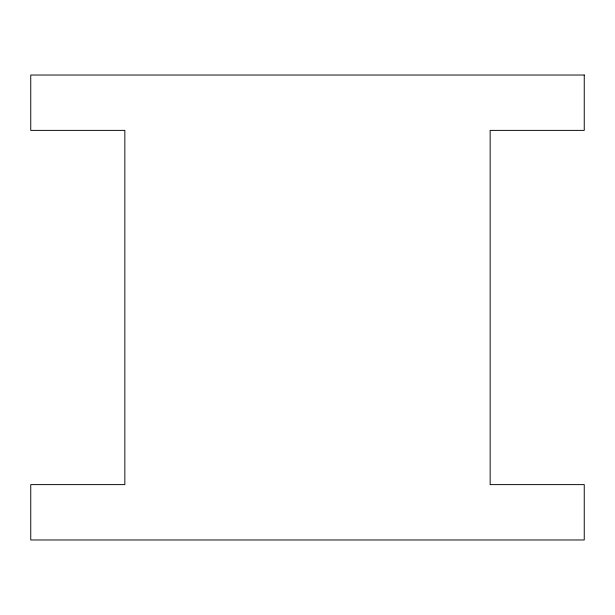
<?xml version="1.0" encoding="UTF-8"?>
<svg xmlns="http://www.w3.org/2000/svg" width="615" height="615" viewBox="0 0 615 615"><rect width="100%" height="100%" fill="white"/><g stroke="black" fill="none" stroke-linecap="round" stroke-linejoin="round"><path stroke-width="0.92" d="M584.25 75.03L30.75 75.03L30.75 130.38L124.845 130.38L124.845 484.62L30.75 484.62L30.75 539.97L584.25 539.97L584.25 484.62L490.155 484.62L490.155 130.38L584.25 130.38L584.25 75.03"/></g></svg>
